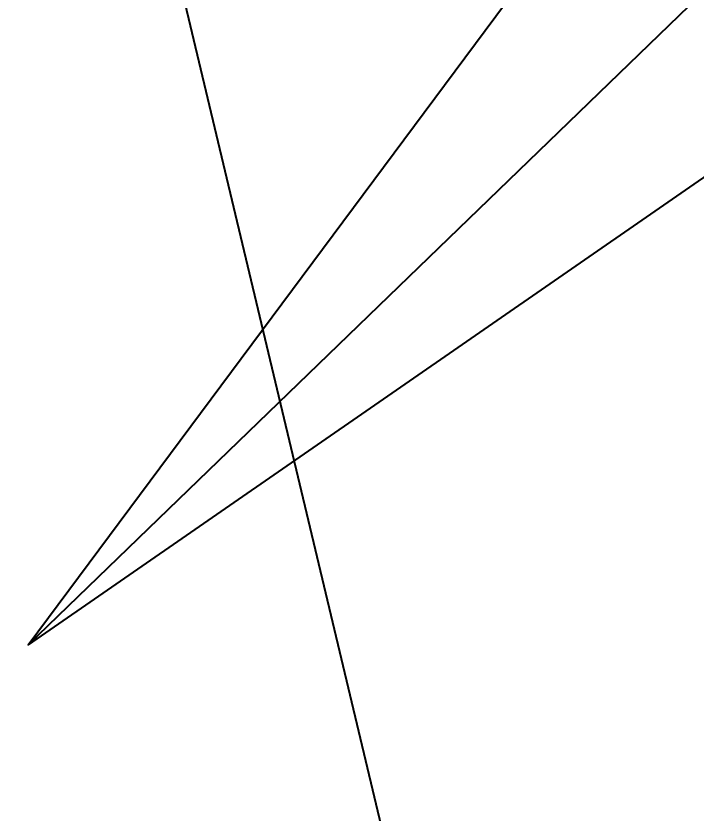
# Model space of a CAD drawing. Header units: metres. Extents: x -434 to 683, y -422 to -228.
# Drawn here: x 45.5655 to 45.7337, y -299.5136 to -299.3164 of the extents above; entities that cross this region are included whole.
import ezdxf

# ---------------------------------------------------------------- set-up
doc = ezdxf.new("R2010")
doc.units = ezdxf.units.M
doc.header["$MEASUREMENT"] = 0
doc.header["$PDMODE"] = 34
doc.layers.add('Boundry Wall', color=14, linetype='Continuous')
doc.layers.add('WALL', color=7, linetype='Continuous')
doc.layers.add('Dimn Out', color=6, linetype='Continuous', lineweight=9)
doc.styles.add('kamal', font='romantic.ttf', dxfattribs={"width": 0.6})
doc.styles.add('UTMAN', font='romantic.ttf', dxfattribs={"width": 0.6})
doc.dimstyles.new('KAMAL', dxfattribs={"dimscale": 0.8, "dimtxt": 0.5, "dimasz": 0.1, "dimexe": 0, "dimexo": 0, "dimgap": 0.09, "dimtad": 1, "dimzin": 0, "dimdsep": 46, "dimtxsty": 'kamal', "dimblk": 'OBLIQUE', "dimcen": 0.09, "dimclrd": 15, "dimclre": 8, "dimclrt": 5, "dimadec": 0, "dimazin": 0, "dimtfac": 1, "dimtix": 1, "dimtofl": 0, "dimtmove": 1, "dimatfit": 3, "dimldrblk": 'OBLIQUE', "dimfxl": 0.18, "dimtolj": 1, "dimtzin": 0, "dimarcsym": 0})
doc.dimstyles.new('UTMAN 77', dxfattribs={"dimscale": 0.8, "dimtxt": 0.1, "dimasz": 0.1, "dimexe": 0, "dimexo": 0, "dimgap": 0.09, "dimtad": 0, "dimzin": 0, "dimdsep": 46, "dimtxsty": 'UTMAN', "dimblk": 'OBLIQUE', "dimcen": 0.09, "dimclrd": 252, "dimclre": 8, "dimclrt": 7, "dimadec": 0, "dimazin": 0, "dimtfac": 1, "dimtix": 1, "dimtofl": 0, "dimtmove": 1, "dimatfit": 3, "dimldrblk": 'OBLIQUE', "dimfxl": 0.18, "dimtolj": 1, "dimtzin": 0, "dimlwd": -1, "dimarcsym": 0})

# ---------------------------------------------------------------- blocks, each defined once
blk = doc.blocks.new('_OBLIQUE')
at = {"color": 0, "linetype": 'ByBlock'}
blk.add_line((-0.5, -0.5), (0.5, 0.5), dxfattribs=at)
blk = doc.blocks.new('*D302')
at = {"layer": 'DEFPOINTS', "color": 0, "ltscale": 50, "transparency": 16777216}
for p in [(44.9811, -297.54847), (42.14115, -298.22539), (46.59598, -304.32365)]:
    blk.add_point(p, dxfattribs=at)
at = {"layer": 'Dimn Out', "color": 8, "lineweight": -2, "ltscale": 50, "transparency": 16777216}
for p, q in [((44.9811, -297.54847), (42.14115, -298.22539)), ((46.59598, -304.32365), (43.75603, -305.00056))]:
    blk.add_line(p, q, dxfattribs=at)
at = {"layer": 'Dimn Out', "color": 252, "ltscale": 50, "transparency": 16777216}
for p, q in [((42.14115, -298.22539), (42.86263, -301.25232)), ((43.75603, -305.00056), (43.03455, -301.97363))]:
    blk.add_line(p, q, dxfattribs=at)
at = {"layer": 'Dimn Out', "color": 252, "ltscale": 50, "transparency": 16777216, "xscale": 0.024, "yscale": 0.024, "zscale": 0.024}
for p, rotation in [((42.14115, -298.22539), 103.4064929545647), ((43.75603, -305.00056), 283.4064929545647)]:
    blk.add_blockref('_OBLIQUE', p, dxfattribs=dict(at, rotation=rotation))
at = {"layer": 'Dimn Out', "color": 7, "ltscale": 50, "transparency": 16777216, "insert": (42.94859, -301.61297), "char_height": 0.4, "attachment_point": 5, "rotation": 283.4065, "style": 'UTMAN'}
blk.add_mtext('\\A1;6.96', dxfattribs=at)

msp = doc.modelspace()

# ---------------------------------------------------------------- linework, layer by layer
at = {"layer": 'Boundry Wall'}
msp.add_line((45.1337, -297.32613), (45.91161, -300.58978), dxfattribs=at)

# ---------------------------------------------------------------- dimensions: what is measured, and where the dimension line sits
at = {"layer": 'Dimn Out', "color": 6, "ltscale": 50}
dim = msp.add_aligned_dim(p1=(46.59598, -304.32365), p2=(44.9811, -297.54847), distance=2.91951, dimstyle='UTMAN 77', override={"dimtxt": 0.5, "dimasz": 0.03}, dxfattribs=at)
dim.commit()
dim.dimension.update_dxf_attribs({"geometry": '*D302', "text_midpoint": (42.94859, -301.61297)})

# ---------------------------------------------------------------- leaders
at = {"layer": 'WALL', "ltscale": 1.2}
msp.add_leader([(45.56857, -299.47198), (46.40249, -298.66564), (47.93588, -298.66564)], dimstyle='KAMAL', override={"dimasz": 0.4, "dimgap": 0.09, "dimtad": 0, "dimldrblk": 'ClosedBlank'}, dxfattribs=at)

doc.saveas('drawing.dxf')
